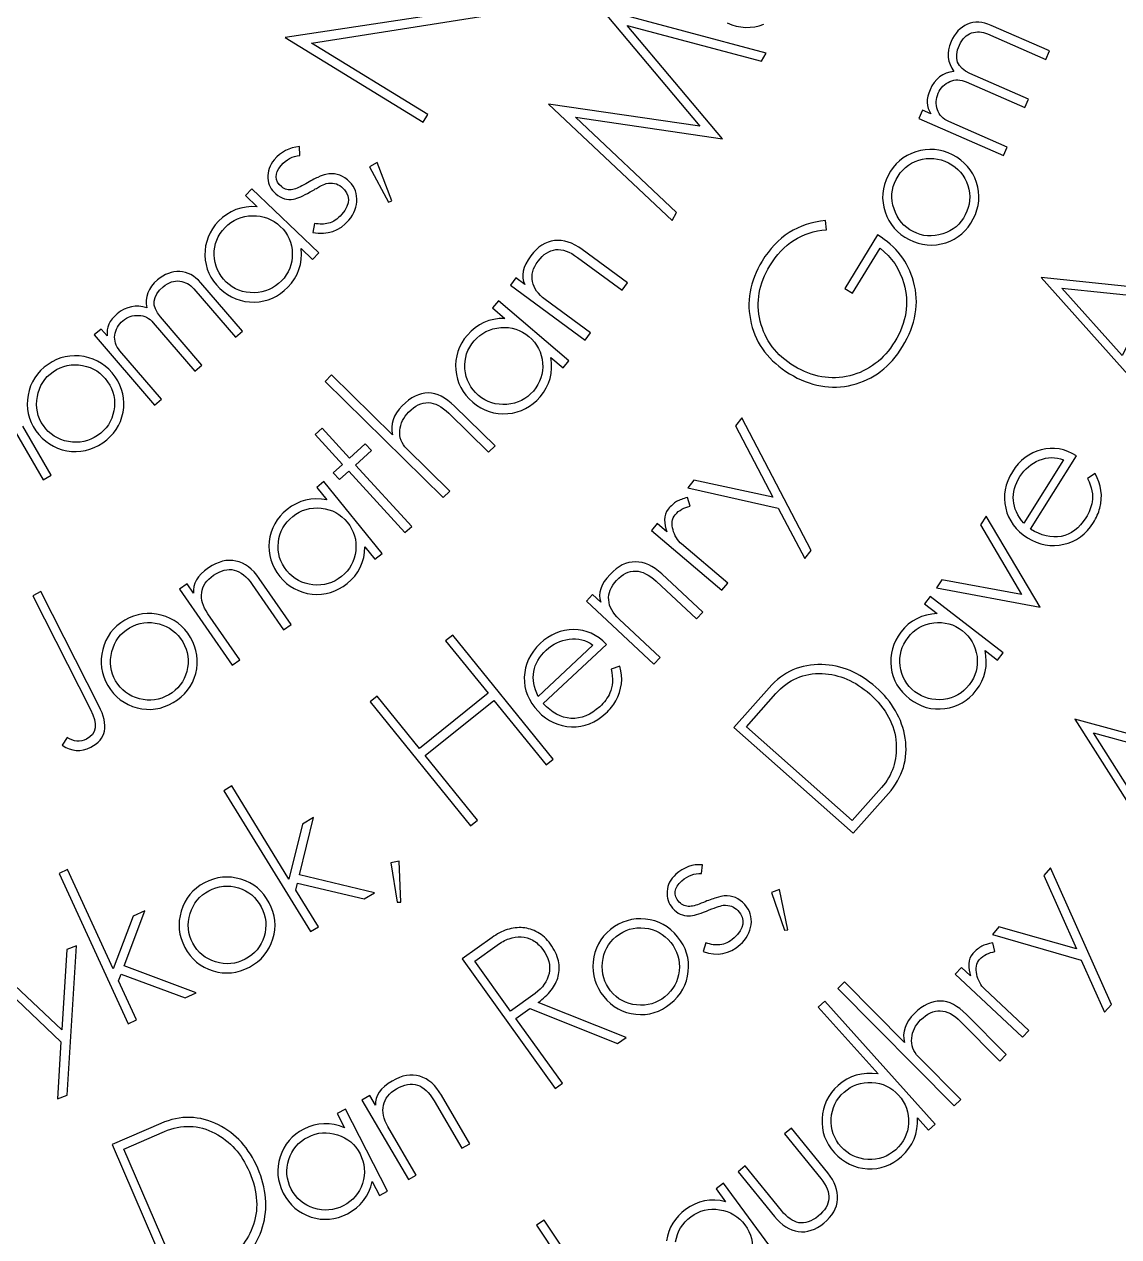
# Model space of a CAD drawing. Extents: x 17 to 567, y 64 to 412.
# Drawn here: x 226.5 to 293.6, y 129 to 203.3 of the extents above; entities that cross this region are included whole.
import ezdxf

# ---------------------------------------------------------------- set-up
doc = ezdxf.new("R2010")
doc.units = 0
doc.layers.add('Names', color=7, linetype='CONTINUOUS')

msp = doc.modelspace()

# ---------------------------------------------------------------- linework, layer by layer
at = {"layer": 'Names', "color": 7}
for points in [[(255.28062, 203.92191), (246.747177, 209.161408), (246.448143, 208.684139), (253.735772, 204.209554), (242.503774, 202.518058), (250.955082, 197.328999), (251.24675, 197.794555), (244.123749, 202.168038), (255.28062, 203.92191)], [(271.985494, 201.56242), (261.888283, 204.249243), (267.928781, 197.08642), (258.639606, 198.431396), (266.228717, 191.303106), (266.503698, 191.793156), (260.304068, 197.633071), (269.323476, 196.31242), (263.46967, 203.246282), (271.703554, 201.059937), (271.985494, 201.56242)], [(289.368456, 201.694466), (285.781073, 203.261225)], [(285.555154, 202.746359), (289.142565, 201.179608), (289.368456, 201.694466)], [(284.258371, 199.798917), (287.84581, 198.232161), (288.072181, 198.746536), (284.484741, 200.313293)], [(282.092829, 197.845234), (281.576963, 198.070487), (281.350802, 197.556493), (286.549282, 195.286125), (286.775426, 195.800136), (283.188043, 197.366887)], [(243.389689, 195.289557), (243.380686, 195.833052)], [(248.136907, 194.848096), (247.676834, 194.593995), (248.837501, 192.428836), (249.045863, 192.494603), (248.136907, 194.848096)], [(283.167272, 194.833601), (283.167328, 194.833672)], [(283.417574, 195.321549), (283.417857, 195.321349)], [(246.31464, 193.800792), (246.313635, 193.800236)], [(244.572838, 189.312234), (240.454042, 193.230655), (240.060982, 192.825683), (240.778902, 192.142674)], [(244.289425, 191.121919), (244.202035, 190.569723)], [(275.685529, 190.73044), (275.628272, 191.294278)], [(242.202025, 190.940645), (242.202025, 190.940645)], [(278.822923, 190.412878), (276.813041, 187.127196), (277.294394, 186.834915), (278.982286, 189.594261)], [(278.823014, 190.412878), (278.822923, 190.412878)], [(243.471533, 189.581048), (244.179756, 188.907282), (244.572838, 189.312234)], [(260.422418, 189.036864), (263.158721, 187.028164), (263.494102, 187.480013)], [(263.494102, 187.480013), (260.713516, 189.521228)], [(239.877865, 184.505405), (237.324688, 187.478822)], [(257.199426, 187.369241), (256.645681, 187.775757), (256.310539, 187.324235), (260.88559, 183.965695), (261.220723, 184.417225), (258.440123, 186.458442)], [(299.627008, 186.686523), (288.859553, 187.800113), (296.063811, 179.72718), (296.313465, 180.214818), (294.22313, 182.561543), (296.25132, 186.522916), (299.371258, 186.186984), (299.627008, 186.686523)], [(236.892806, 187.11534), (239.445983, 184.141926), (239.877865, 184.505405)], [(295.64536, 186.571738), (293.823192, 183.012842), (290.12721, 187.151129), (295.64536, 186.571738)], [(259.901876, 182.698754), (255.57425, 186.367248), (255.207917, 185.939842), (255.962263, 185.30036)], [(234.416078, 185.031044), (236.969255, 182.057669), (237.401506, 182.42142), (234.848318, 185.394798)], [(231.592185, 184.218224), (231.225031, 184.645831), (230.793129, 184.282351), (234.492896, 179.97363), (234.924817, 180.337141), (232.37164, 183.310507)], [(257.448411, 184.184448), (257.448411, 184.184448)], [(258.791402, 182.90214), (259.535541, 182.271345), (259.901876, 182.698754)], [(231.614218, 181.410808), (231.614218, 181.410808)], [(232.069821, 181.721757), (232.069821, 181.721757)], [(249.084392, 178.152504), (245.340719, 181.826453), (244.944327, 181.426985), (252.196592, 174.309809), (252.592956, 174.709257), (249.956503, 177.2966)], [(255.368919, 177.486431), (252.889207, 179.919974)], [(252.531993, 179.482239), (254.972253, 177.087445), (255.368919, 177.486431)], [(270.496634, 179.19203), (270.119867, 178.703153), (272.401417, 174.334114), (267.558723, 175.379761), (267.190657, 174.902151), (272.734667, 173.66457), (274.368082, 170.567898), (274.753016, 171.067369), (270.496634, 179.19203)], [(228.156287, 175.676834), (226.414259, 178.681721)], [(247.793112, 177.191261), (247.413518, 177.606545), (246.435318, 176.722272), (244.759017, 178.556274), (244.341441, 178.178799), (246.017723, 176.344797), (245.447179, 175.829028), (245.826748, 175.413743), (246.39732, 175.929513), (249.842618, 172.160094), (250.260214, 172.537569), (246.814904, 176.306988), (247.793112, 177.191261)], [(225.949976, 178.354299), (227.664275, 175.397267), (228.156287, 175.676834)], [(290.230701, 176.618846), (287.791991, 172.73329)], [(288.200761, 172.380007), (291.017791, 176.868331)], [(290.230701, 176.617797), (290.230701, 176.618846)], [(292.160904, 175.778849), (291.69456, 175.473606)], [(248.44493, 170.88345), (244.876297, 175.286326), (244.436609, 174.933875), (245.058661, 174.166372)], [(267.324363, 173.782522), (267.163358, 174.313322)], [(246.310983, 172.795771), (246.310983, 172.795771)], [(265.903484, 172.218133), (265.316355, 172.71389), (264.952181, 172.285731), (269.282424, 168.629649), (269.646583, 169.057808), (266.794632, 171.465745)], [(285.48299, 173.164161), (285.123297, 172.647252), (287.639986, 168.377102), (282.769225, 169.264155), (282.425055, 168.769544), (288.794303, 167.590191), (285.48299, 173.164161)], [(247.391614, 171.288083), (248.005242, 170.530991), (248.44493, 170.88345)], [(268.107332, 167.278741), (265.590124, 169.628899)], [(236.883837, 168.454903), (236.493499, 169.018687), (236.028704, 168.700442), (239.253418, 164.042508), (239.718201, 164.360784), (237.75832, 167.191724)], [(240.477317, 168.986945), (242.406003, 166.201082), (242.871179, 166.519575)], [(242.871179, 166.519575), (240.911278, 169.350518)], [(265.244761, 169.181724), (267.721898, 166.868991), (268.107332, 167.278741)], [(231.074798, 161.549602), (227.526954, 168.542152), (227.022762, 168.289151), (230.55812, 161.321228)], [(261.854301, 167.899673), (261.352998, 168.367702), (260.967835, 167.958186), (265.109593, 164.091366), (265.494725, 164.500885), (262.977517, 166.851034)], [(286.520721, 164.787837), (282.047013, 168.247131), (281.703453, 167.802834), (282.483306, 167.199821)], [(258.941226, 158.26679), (252.776211, 165.872964), (252.337996, 165.520376), (254.936969, 162.313851), (250.734807, 158.932863), (248.135854, 162.139404), (247.708059, 161.795214), (253.873071, 154.189009), (254.300838, 154.533211), (251.088708, 158.496234), (255.290851, 161.877256), (258.502997, 157.91419), (258.941226, 158.26679)], [(284.012753, 166.155593), (284.012753, 166.155593)], [(236.217878, 165.45777), (236.217878, 165.45777)], [(236.693433, 165.734323), (236.693433, 165.734323)], [(261.365249, 165.266788), (258.011255, 162.123896)], [(258.318598, 161.678885), (262.192883, 165.309228)], [(261.365249, 165.266788), (261.365249, 165.266788)], [(285.407918, 164.938371), (286.177172, 164.343543), (286.520721, 164.787837)], [(263.026587, 163.966189), (262.496224, 163.788869)], [(272.16976, 162.650478), (270.009222, 160.210534), (277.328737, 153.729168), (279.489292, 156.169129)], [(279.069123, 156.541168), (277.271759, 154.511386), (270.782246, 160.257784), (272.579609, 162.287565)], [(278.342945, 162.269037), (278.342945, 162.269037)], [(278.714973, 162.689207), (278.714973, 162.689207)], [(231.074798, 161.549712), (231.074798, 161.549602)], [(301.356099, 157.88546), (290.912014, 160.731485), (296.710862, 151.59653), (297.036349, 152.037189), (295.354502, 154.69204), (297.998586, 158.271786), (301.022653, 157.434051), (301.356099, 157.88546)], [(297.408572, 158.418256), (295.033079, 155.202204), (292.057554, 159.885355), (297.408572, 158.418256)], [(229.129841, 159.607589), (228.836011, 159.122694)], [(247.968953, 150.084889), (243.376656, 151.185141), (244.233929, 154.694122), (243.553956, 154.27929), (242.733359, 150.921102), (239.224157, 156.631392), (238.743397, 156.338132), (244.053987, 147.69662), (244.534746, 147.98988), (243.156932, 150.231879), (243.261459, 150.665078), (247.335788, 149.698673), (247.968953, 150.084889)], [(249.489265, 152.01718), (248.974729, 151.921281), (249.37573, 149.502901), (249.592993, 149.500926), (249.489265, 152.01718)], [(268.0254, 151.259887), (268.09457, 151.799067)], [(237.049318, 143.946053), (232.624139, 145.591251), (233.900813, 148.97126), (233.175491, 148.641373), (231.953542, 145.406601), (229.162726, 151.497569), (228.649922, 151.264332), (232.873333, 142.046692), (233.386136, 142.279932), (232.290417, 144.671401), (232.44698, 145.088875), (236.374189, 143.638899), (237.049318, 143.946053)], [(289.422445, 151.609656), (289.017682, 151.144819), (291.017396, 146.644013), (286.266015, 147.984885), (285.870594, 147.530772), (291.307576, 145.955283), (292.741124, 142.764236), (293.154664, 143.239149), (289.422445, 151.609656)], [(272.800544, 150.280587), (272.311165, 150.100292), (273.109831, 147.782887), (273.323899, 147.815721), (272.800544, 150.280587)], [(241.518559, 149.468499), (241.518578, 149.468408)], [(241.033122, 149.211476), (241.032913, 149.211507)], [(270.673082, 149.365524), (270.673062, 149.365614)], [(255.18259, 147.339485), (253.347717, 146.020979), (259.052853, 138.081535), (259.497737, 138.401219), (256.645184, 142.37094), (257.501367, 142.986201), (262.878336, 140.830481), (263.41127, 141.213769)], [(266.562126, 147.384211), (266.562126, 147.384211)], [(229.697331, 146.823258), (229.121391, 146.598228), (228.81301, 141.68278), (225.206337, 145.068126), (224.64369, 144.848351), (228.751686, 140.938041), (228.547208, 137.445744), (229.135615, 137.675679), (229.697331, 146.823258)], [(257.81817, 143.9058), (256.316886, 142.826988), (254.119544, 145.884869), (255.498321, 146.875652)], [(258.28982, 146.605125), (258.28982, 146.605075)], [(266.13647, 147.039358), (266.13647, 147.039358)], [(268.300169, 147.006423), (268.134262, 146.47269)], [(286.012326, 146.473672), (285.878214, 147.01172)], [(284.520386, 144.981679), (283.960796, 145.505912), (283.577115, 145.096354), (287.70422, 141.230138), (288.087901, 141.639716), (285.369734, 144.186044)], [(280.4675, 140.893216), (276.787153, 144.609927), (276.388376, 144.215045), (283.517961, 137.015003), (283.916741, 137.409888), (281.324888, 140.027361)], [(263.41127, 141.213769), (258.012537, 143.353877)], [(282.362374, 135.901357), (275.594609, 143.442518), (275.176931, 143.067693), (278.853305, 138.971172)], [(283.911238, 142.183231), (286.310239, 139.760548), (286.709302, 140.15578)], [(286.709302, 140.15578), (284.271494, 142.617644)], [(248.031006, 137.063805), (247.685515, 137.654696), (247.201032, 137.371418), (250.055434, 132.489513), (250.539908, 132.772774), (248.805076, 135.739875)], [(253.826264, 134.694267), (252.091424, 137.661365)], [(280.11142, 137.671274), (280.11142, 137.671274)], [(248.779973, 131.774215), (246.197645, 136.805351), (245.697993, 136.548899), (246.148126, 135.671904)], [(251.634236, 137.330637), (253.341418, 134.410806), (253.826264, 134.694267)], [(281.267857, 136.280694), (281.944679, 135.526503), (282.362374, 135.901357)], [(234.877968, 135.936846), (231.885724, 134.645406), (235.75989, 125.669082), (238.752115, 126.96052)], [(238.529805, 127.475646), (236.040557, 126.401299), (232.605721, 134.359754), (235.094961, 135.434101)], [(275.768333, 132.900022), (273.53886, 135.640411), (273.114214, 135.29494), (275.343691, 132.554551)], [(247.089885, 134.077287), (247.089704, 134.077196)], [(240.820075, 133.192263), (240.820075, 133.192232)], [(272.932409, 130.592748), (270.702933, 133.333137), (270.267608, 132.978965), (272.497084, 130.238587)], [(240.304882, 132.969627), (240.304811, 132.969725)], [(247.836337, 132.382836), (248.280383, 131.517731), (248.779973, 131.774215)], [(275.768424, 132.900022), (275.768333, 132.900022)], [(272.725718, 127.713068), (269.372543, 132.266837), (268.920293, 131.933826), (269.504798, 131.140039)], [(261.273146, 125.653354), (258.384757, 130.014108), (257.916869, 129.704211), (263.512252, 121.256527), (263.98014, 121.566421), (261.946023, 124.637478)], [(270.689129, 129.716304), (270.689129, 129.716304)]]:
    msp.add_lwpolyline(points, dxfattribs=at)
for points in [[(243.74221, 250.24564), (243.70367, 214.5503), (214.761284, 185.631686), (179.056933, 185.631686)], [(269.594341, 203.412979), (270.347931, 203.076387), (271.100889, 203.050191), (271.853228, 203.334501)], [(284.325258, 203.328995), (283.891821, 203.139571), (283.561028, 202.785678), (283.332908, 202.267241)], [(285.781073, 203.261225), (285.252499, 203.492038), (284.767218, 203.514635), (284.325258, 203.328995)], [(283.332908, 202.267241), (283.034966, 201.590049), (283.092511, 200.981826), (283.505684, 200.442528)], [(283.836759, 202.046284), (284.009733, 202.439205), (284.259556, 202.688918), (284.586482, 202.795409)], [(284.586482, 202.795409), (284.913465, 202.901756), (285.236327, 202.885599), (285.555154, 202.746359)], [(284.484741, 200.313293), (283.696015, 200.657765), (283.48003, 201.235426), (283.836759, 202.046284)], [(283.505684, 200.442528), (282.82042, 200.363147), (282.330708, 199.989014), (282.036472, 199.320271)], [(282.036472, 199.320271), (281.789971, 198.75995), (281.80871, 198.268277), (282.092829, 197.845234)], [(282.540117, 199.100268), (282.68707, 199.434518), (282.927411, 199.673464), (283.260772, 199.817149)], [(283.260772, 199.817149), (283.573474, 199.959553), (283.905988, 199.953849), (284.258371, 199.798917)], [(282.486749, 198.092006), (282.371518, 198.421252), (282.389241, 198.757348), (282.540117, 199.100268)], [(283.188043, 197.366887), (282.827194, 197.524587), (282.593457, 197.766186), (282.486749, 198.092006)], [(243.380686, 195.833052), (242.757198, 195.777595), (242.241564, 195.508031), (241.833767, 195.024547)], [(283.417857, 195.321349), (282.683825, 195.695621), (281.934499, 195.759798), (281.169928, 195.513966)], [(241.833767, 195.024547), (241.538153, 194.674058), (241.408574, 194.299575), (241.444949, 193.901128)], [(242.257433, 194.673418), (242.57055, 195.044636), (242.947977, 195.250026), (243.389689, 195.289557)], [(281.169928, 195.513966), (280.40538, 195.268034), (279.837329, 194.783371), (279.465738, 194.059991)], [(279.955179, 193.810365), (280.26001, 194.403802), (280.724723, 194.797615), (281.349292, 194.991753)], [(281.349292, 194.991753), (281.965914, 195.190076), (282.571924, 195.137363), (283.167272, 194.833601)], [(283.167328, 194.833672), (283.754548, 194.534276), (284.149659, 194.071333), (284.352718, 193.444873)], [(284.883013, 193.635969), (284.640076, 194.385404), (284.151606, 194.947278), (283.417574, 195.321549)], [(242.287563, 193.36361), (241.84174, 193.732156), (241.831628, 194.168734), (242.257433, 194.673418)], [(244.98764, 194.129285), (244.866008, 194.098951), (244.70292, 194.037289), (244.498551, 193.944423)], [(246.313635, 193.800236), (245.91726, 194.12789), (245.475277, 194.237565), (244.98764, 194.129285)], [(279.465738, 194.059991), (279.090097, 193.328623), (279.031948, 192.584045), (279.291161, 191.826219)], [(241.444949, 193.901128), (241.467979, 193.501292), (241.628208, 193.17852), (241.925478, 192.932829)], [(242.97121, 193.191076), (242.713727, 193.142224), (242.485855, 193.200079), (242.287563, 193.36361)], [(243.76303, 193.553484), (243.440492, 193.356303), (243.17656, 193.235442), (242.97121, 193.191076)], [(244.498551, 193.944423), (244.294293, 193.851728), (244.049034, 193.721457), (243.76303, 193.553484)], [(244.026224, 193.051611), (244.25652, 193.182384), (244.4528, 193.290738), (244.615225, 193.376415)], [(244.615225, 193.376415), (244.777723, 193.461998), (244.909628, 193.522473), (245.01114, 193.557618)], [(245.01114, 193.557618), (245.390137, 193.636601), (245.703525, 193.573648), (245.951279, 193.368888)], [(245.951279, 193.368888), (246.517648, 192.900718), (246.523056, 192.337343), (245.967309, 191.67871)], [(246.892603, 192.627275), (246.890627, 193.093588), (246.697012, 193.48476), (246.31464, 193.800792)], [(279.833993, 192.011379), (279.622888, 192.642033), (279.663062, 193.241696), (279.955179, 193.810365)], [(284.352718, 193.444873), (284.551995, 192.830636), (284.501308, 192.230875), (284.200741, 191.645616)], [(284.689719, 191.396422), (285.065498, 192.127999), (285.129958, 192.874522), (284.883013, 193.635969)], [(241.925478, 192.932829), (242.272394, 192.646069), (242.632433, 192.538787), (243.005683, 192.610991)], [(243.005683, 192.610991), (243.262997, 192.659643), (243.603153, 192.806582), (244.026224, 193.051611)], [(246.402431, 191.319819), (246.733421, 191.712221), (246.896797, 192.148045), (246.892603, 192.627275)], [(240.778902, 192.142674), (239.838563, 192.201535), (239.052131, 191.905213), (238.419575, 191.253607)], [(279.291161, 191.826219), (279.537993, 191.064783), (280.024439, 190.498956), (280.75051, 190.128768)], [(281.001145, 190.616394), (280.430145, 190.907532), (280.041096, 191.372527), (279.833993, 192.011379)], [(238.419575, 191.253607), (237.84459, 190.661219), (237.565243, 189.964932), (237.581519, 189.164733)], [(238.818612, 190.874007), (239.272338, 191.341426), (239.831626, 191.58169), (240.496485, 191.594796)], [(240.496485, 191.594796), (241.161353, 191.608484), (241.729867, 191.389855), (242.202025, 190.940645)], [(244.202035, 190.569723), (245.101573, 190.396958), (245.835012, 190.647103), (246.402431, 191.319819)], [(245.162677, 191.130922), (244.900439, 191.06195), (244.609372, 191.058848), (244.289425, 191.121919)], [(245.967309, 191.67871), (245.713188, 191.377392), (245.444984, 191.194794), (245.162677, 191.130922)], [(275.628272, 191.294278), (273.953704, 191.135206), (272.65862, 190.30742), (271.743035, 188.810652)], [(284.200741, 191.645616), (283.904464, 191.068779), (283.441846, 190.679231), (282.81297, 190.476965)], [(282.998305, 189.936151), (283.750286, 190.178317), (284.314082, 190.665075), (284.689719, 191.396422)], [(238.148089, 189.195405), (238.134401, 189.840624), (238.358505, 190.400144), (238.818612, 190.874007)], [(242.202025, 190.940645), (242.680665, 190.485293), (242.926585, 189.928514), (242.93981, 189.270313)], [(272.212486, 188.525542), (273.037396, 189.874127), (274.195088, 190.609079), (275.685529, 190.73044)], [(281.030508, 187.549005), (280.701081, 188.764644), (279.965221, 189.71926), (278.823014, 190.412878)], [(282.81297, 190.476965), (282.184032, 190.274758), (281.580107, 190.321085), (281.001145, 190.616394)], [(242.668044, 187.21184), (243.306987, 187.870061), (243.574818, 188.659807), (243.471533, 189.581048)], [(259.015851, 190.069687), (258.467352, 190.007124), (257.983236, 189.693124), (257.563479, 189.127644)], [(258.006672, 188.802284), (258.649857, 189.668779), (259.455099, 189.746989), (260.422418, 189.036864)], [(260.713516, 189.521228), (260.130228, 189.949413), (259.564372, 190.132242), (259.015851, 190.069687)], [(278.982286, 189.594261), (279.685603, 189.060506), (280.167766, 188.340182), (280.4287, 187.433345)], [(280.75051, 190.128768), (281.48455, 189.754496), (282.233822, 189.690251), (282.998305, 189.936151)], [(237.581519, 189.164733), (237.597549, 188.377339), (237.904421, 187.699007), (238.502791, 187.129764)], [(238.88621, 187.524788), (238.407372, 187.980314), (238.16133, 188.537204), (238.148089, 189.195405)], [(242.93981, 189.270313), (242.953498, 188.624885), (242.729616, 188.065159), (242.269326, 187.591136)], [(257.563479, 189.127644), (257.06738, 188.459274), (256.946011, 187.873135), (257.199426, 187.369241)], [(236.037402, 188.174684), (235.561437, 188.192915), (235.105612, 188.019495), (234.669948, 187.652931)], [(237.324688, 187.478822), (236.948514, 187.916891), (236.519415, 188.148846), (236.037402, 188.174684)], [(257.663592, 187.556213), (257.576201, 187.960847), (257.690516, 188.376199), (258.006672, 188.802284)], [(271.743035, 188.810652), (270.980106, 187.563399), (270.757619, 186.287506), (271.075525, 184.982956)], [(271.630298, 185.126822), (271.34614, 186.293602), (271.540407, 187.426521), (272.212486, 188.525542)], [(234.669948, 187.652931), (234.100915, 187.174093), (233.884016, 186.602127), (234.019214, 185.93713)], [(235.028382, 187.235575), (235.35857, 187.513428), (235.695103, 187.628925), (236.038043, 187.582048)], [(236.038043, 187.582048), (236.380963, 187.535002), (236.665886, 187.379621), (236.892806, 187.11534)], [(240.591591, 186.870811), (239.926633, 186.857124), (239.358164, 187.075753), (238.88621, 187.524788)], [(242.269326, 187.591136), (241.815792, 187.123928), (241.256572, 186.883796), (240.591591, 186.870811)], [(258.440123, 186.458442), (258.004479, 186.778265), (257.745614, 187.144172), (257.663592, 187.556213)], [(280.4287, 187.433345), (280.780022, 186.236364), (280.595764, 185.049343), (279.875686, 183.872293)], [(280.357109, 183.580013), (281.167786, 184.905266), (281.392255, 186.228268), (281.030508, 187.549005)], [(234.848318, 185.394798), (234.286975, 186.048543), (234.346976, 186.662131), (235.028382, 187.235575)], [(238.502791, 187.129764), (239.101122, 186.560525), (239.804468, 186.283772), (240.612795, 186.299489)], [(240.612795, 186.299489), (241.407944, 186.315519), (242.093025, 186.619475), (242.668044, 187.21184)], [(234.019214, 185.93713), (233.364095, 186.16466), (232.755522, 186.041885), (232.193569, 185.568943)], [(232.193569, 185.568943), (231.722749, 185.172717), (231.522315, 184.722471), (231.592185, 184.218224)], [(232.057781, 184.268336), (232.099124, 184.614639), (232.263851, 184.909028), (232.551978, 185.151536)], [(232.551978, 185.151536), (232.83287, 185.387897), (233.155891, 185.49797), (233.521106, 185.481725)], [(233.521106, 185.481725), (233.866969, 185.472722), (234.165292, 185.323113), (234.416078, 185.031044)], [(255.962263, 185.30036), (255.024286, 185.302336), (254.260556, 184.961454), (253.671025, 184.273701)], [(273.711204, 182.371898), (272.608096, 183.041711), (271.914501, 183.960019), (271.630298, 185.126822)], [(254.090283, 183.918318), (254.513148, 184.41166), (255.054549, 184.684489), (255.714444, 184.736805)], [(255.714444, 184.736805), (256.374305, 184.789058), (256.952315, 184.604889), (257.448411, 184.184448)], [(271.075525, 184.982956), (271.390073, 183.690517), (272.173294, 182.664247), (273.425133, 181.904101)], [(232.37164, 183.310507), (232.114849, 183.609592), (232.010212, 183.928868), (232.057781, 184.268336)], [(253.671025, 184.273701), (253.13515, 183.648454), (252.899266, 182.936947), (252.963423, 182.139122)], [(253.524585, 182.203155), (253.473035, 182.846455), (253.661517, 183.418155), (254.090283, 183.918318)], [(257.448411, 184.184448), (257.951337, 183.758115), (258.229069, 183.216832), (258.281672, 182.560592)], [(279.875686, 183.872293), (279.20341, 182.773266), (278.283351, 182.075876), (277.115518, 181.780177)], [(230.170442, 182.953533), (229.375222, 183.09822), (228.6397, 182.939845), (227.963902, 182.478889)], [(232.069821, 181.721757), (231.598761, 182.398145), (230.965666, 182.808725), (230.170442, 182.953533)], [(258.134931, 180.489727), (258.73042, 181.184485), (258.949252, 181.988629), (258.791402, 182.90214)], [(277.271779, 181.220451), (278.556271, 181.530783), (279.584709, 182.317314), (280.357109, 183.580013)], [(227.963902, 182.478889), (227.280665, 182.012573), (226.872439, 181.384541), (226.739131, 180.594844)], [(228.278001, 182.027858), (228.83241, 182.406245), (229.432801, 182.533344), (230.0792, 182.409098)], [(230.0792, 182.409098), (230.720465, 182.29225), (231.232129, 181.959417), (231.614218, 181.410808)], [(254.358148, 180.579031), (253.855045, 181.005514), (253.577189, 181.546895), (253.524585, 182.203155)], [(258.281672, 182.560592), (258.333226, 181.917106), (258.144972, 181.345168), (257.716014, 180.844831)], [(277.115518, 181.780177), (275.956926, 181.500069), (274.822138, 181.697291), (273.711204, 182.371898)], [(227.308692, 180.501392), (227.423712, 181.156438), (227.746777, 181.665268), (228.278001, 182.027858)], [(231.614218, 181.410808), (231.991002, 180.869757), (232.119303, 180.275478), (231.999082, 179.627979)], [(232.560633, 179.545313), (232.704411, 180.319903), (232.540116, 181.045383), (232.069821, 181.721757)], [(252.963423, 182.139122), (253.026387, 181.35403), (253.372109, 180.695027), (254.000802, 180.162093)], [(273.425133, 181.904101), (274.692466, 181.134526), (275.974706, 180.906654), (277.271779, 181.220451)], [(252.889207, 179.919974), (251.798125, 180.990728), (250.727142, 180.996573), (249.676229, 179.938206)], [(257.716014, 180.844831), (257.293333, 180.351676), (256.75198, 180.078998), (256.091978, 180.026804)], [(226.739131, 180.594844), (226.593073, 179.80783), (226.752819, 179.079819), (227.218821, 178.410805)], [(227.674435, 178.721755), (227.308012, 179.247902), (227.186117, 179.841104), (227.308692, 180.501392)], [(249.676229, 179.938206), (249.121752, 179.379414), (248.924459, 178.784188), (249.084392, 178.152504)], [(250.068328, 179.553413), (250.85478, 180.345992), (251.676019, 180.322228), (252.531993, 179.482239)], [(254.000802, 180.162093), (254.629516, 179.629158), (255.345003, 179.394369), (256.147254, 179.457773)], [(256.091978, 180.026804), (255.431996, 179.97455), (254.854033, 180.15872), (254.358148, 180.579031)], [(256.147254, 179.457773), (256.936469, 179.520537), (257.599033, 179.864478), (258.134931, 180.489727)], [(231.999082, 179.627979), (231.881319, 178.993052), (231.549152, 178.488995), (231.002383, 178.115835)], [(231.316253, 177.665154), (231.999691, 178.131628), (232.414476, 178.758331), (232.560633, 179.545313)], [(249.530619, 178.426703), (249.566656, 178.852827), (249.745827, 179.228411), (250.068328, 179.553413)], [(229.212885, 177.742833), (228.558779, 177.861965), (228.045947, 178.18829), (227.674435, 178.721755)], [(249.956503, 177.2966), (249.629919, 177.617126), (249.487944, 177.993822), (249.530619, 178.426703)], [(227.218821, 178.410805), (227.689881, 177.734434), (228.32294, 177.323804), (229.118039, 177.178908)], [(231.002383, 178.115835), (230.463494, 177.74802), (229.867003, 177.623682), (229.212885, 177.742833)], [(229.118039, 177.178908), (229.90028, 177.036733), (230.633036, 177.199425), (231.316253, 177.665154)], [(288.857126, 177.2382), (288.12521, 177.050838), (287.535959, 176.601588), (287.089455, 175.890191)], [(291.017791, 176.868331), (290.314154, 177.30993), (289.593951, 177.433238), (288.857126, 177.2382)], [(287.553456, 175.598963), (287.849536, 176.070647), (288.24301, 176.40567), (288.733936, 176.604081)], [(288.733936, 176.604081), (289.242444, 176.813125), (289.741328, 176.818149), (290.230701, 176.617797)], [(287.089455, 175.890191), (286.638238, 175.171219), (286.500401, 174.427868), (286.676028, 173.660147)], [(287.791991, 172.73329), (287.011844, 173.654122), (286.932398, 174.609325), (287.553456, 175.598963)], [(291.69456, 175.473606), (291.954768, 174.943866), (292.050131, 174.469081), (291.980705, 174.049253)], [(292.446992, 173.659413), (292.638903, 174.411821), (292.543766, 175.118296), (292.160904, 175.778849)], [(245.058661, 174.166372), (244.137584, 174.34256), (243.323279, 174.14814), (242.615779, 173.579993)], [(266.501304, 174.064659), (266.333791, 173.966759), (266.158385, 173.80981), (265.974917, 173.594099)], [(267.163358, 174.313322), (266.88945, 174.245552), (266.668747, 174.162697), (266.501304, 174.064659)], [(291.980705, 174.049253), (291.923865, 173.718545), (291.793337, 173.39076), (291.58946, 173.065849)], [(242.615779, 173.579993), (241.9726, 173.064407), (241.608161, 172.40872), (241.522414, 171.612924)], [(242.961462, 173.153479), (243.468991, 173.560305), (244.051867, 173.728563), (244.710057, 173.658273)], [(244.710057, 173.658273), (245.368259, 173.588003), (245.901885, 173.300477), (246.310983, 172.795771)], [(265.974917, 173.594099), (265.826804, 173.419739), (265.756743, 173.203509), (265.765181, 172.945165)], [(266.237734, 172.833431), (266.253651, 172.999801), (266.311208, 173.142258), (266.412094, 173.260628)], [(266.412094, 173.260628), (266.530765, 173.400071), (266.667674, 173.511783), (266.82308, 173.595829)], [(266.82308, 173.595829), (266.978268, 173.679815), (267.145601, 173.742119), (267.324363, 173.782522)], [(286.676028, 173.660147), (286.848776, 172.905095), (287.294772, 172.30184), (288.013958, 171.850448)], [(292.05349, 172.774621), (292.242663, 173.076159), (292.373897, 173.371089), (292.446992, 173.659413)], [(242.085817, 171.572372), (242.155187, 172.213998), (242.446996, 172.741048), (242.961462, 173.153479)], [(246.310983, 172.795771), (246.725697, 172.284111), (246.8977, 171.700994), (246.827048, 171.046417)], [(265.765181, 172.945165), (265.774184, 172.686822), (265.819738, 172.444472), (265.903484, 172.218133)], [(266.279478, 172.331651), (266.236131, 172.499838), (266.222418, 172.667013), (266.237734, 172.833431)], [(291.58946, 173.065849), (291.191498, 172.431812), (290.685248, 172.054407), (290.070709, 171.933613)], [(290.232338, 171.444364), (290.995185, 171.612106), (291.602188, 172.055646), (292.05349, 172.774621)], [(266.485556, 171.843401), (266.39106, 172.00087), (266.322381, 172.163517), (266.279478, 172.331651)], [(266.794632, 171.465745), (266.682801, 171.560041), (266.579872, 171.68598), (266.485556, 171.843401)], [(288.013958, 171.850448), (288.72513, 171.404082), (289.464609, 171.268726), (290.232338, 171.444364)], [(290.070709, 171.933613), (289.473442, 171.823609), (288.850155, 171.972453), (288.200761, 172.380007)], [(241.522414, 171.612924), (241.438026, 170.829845), (241.654779, 170.118509), (242.173227, 169.478887)], [(242.602137, 169.822698), (242.18723, 170.33457), (242.015137, 170.917797), (242.085817, 171.572372)], [(246.827048, 171.046417), (246.757876, 170.404561), (246.46603, 169.877334), (245.951285, 169.464742)], [(246.296767, 169.038518), (247.011447, 169.611444), (247.376388, 170.361288), (247.391614, 171.288083)], [(239.486014, 170.419237), (238.946944, 170.537909), (238.386372, 170.398719), (237.804215, 169.999319)], [(240.911278, 169.350518), (240.500168, 169.944361), (240.025064, 170.300585), (239.486014, 170.419237)], [(263.971422, 170.370737), (263.420369, 170.372713), (262.90364, 170.116635), (262.42126, 169.603773)], [(265.590124, 169.628899), (265.062075, 170.121862), (264.522523, 170.369168), (263.971422, 170.370737)], [(237.804215, 169.999319), (237.116185, 169.528208), (236.809393, 169.013392), (236.883837, 168.454903)], [(237.383907, 168.48124), (237.433657, 168.892147), (237.677988, 169.247749), (238.116595, 169.548088)], [(238.116595, 169.548088), (239.008626, 170.158822), (239.795521, 169.971771), (240.477317, 168.986945)], [(244.202918, 168.960337), (243.544626, 169.030608), (243.011034, 169.318203), (242.602137, 169.822698)], [(262.42126, 169.603773), (261.851126, 168.997576), (261.662164, 168.429545), (261.854301, 167.899673)], [(262.822509, 169.229174), (263.561613, 170.015064), (264.369048, 169.999228), (265.244761, 169.181724)], [(242.173227, 169.478887), (242.691666, 168.839264), (243.35096, 168.476625), (244.151158, 168.390976)], [(244.151158, 168.390976), (244.938389, 168.30719), (245.65356, 168.522893), (246.296767, 169.038518)], [(245.951285, 169.464742), (245.444007, 169.058076), (244.86121, 168.889954), (244.202918, 168.960337)], [(262.336342, 168.03147), (262.296902, 168.443489), (262.459117, 168.842738), (262.822509, 169.229174)], [(237.75832, 167.191724), (237.451276, 167.635264), (237.326461, 168.065103), (237.383907, 168.48124)], [(262.977517, 166.851034), (262.583112, 167.219241), (262.369385, 167.612732), (262.336342, 168.03147)], [(234.900033, 167.102601), (234.121449, 167.305488), (233.37945, 167.201901), (232.67405, 166.791792)], [(232.67405, 166.791792), (231.960942, 166.377101), (231.508692, 165.780881), (231.317252, 165.003189)], [(232.952132, 166.318881), (233.530803, 166.655386), (234.136334, 166.737891), (234.768748, 166.566384)], [(234.768748, 166.566384), (235.396588, 166.402526), (235.879632, 166.033018), (236.217878, 165.45777)], [(236.693433, 165.734323), (236.276416, 166.443508), (235.678647, 166.899604), (234.900033, 167.102601)], [(282.483306, 167.199821), (281.5514, 167.15878), (280.809031, 166.780681), (280.256217, 166.065762)], [(280.689598, 165.730651), (281.086154, 166.243474), (281.610937, 166.541648), (282.263963, 166.625154)], [(282.263963, 166.625154), (282.916969, 166.708638), (283.499899, 166.552078), (284.012753, 166.155593)], [(231.875683, 164.868058), (232.038861, 165.512818), (232.397639, 165.996434), (232.952132, 166.318881)], [(260.188518, 166.213262), (259.430243, 166.218258), (258.744062, 165.931305), (258.129975, 165.355846)], [(262.192883, 165.309228), (261.621651, 165.914366), (260.953532, 166.215706), (260.188518, 166.213262)], [(280.256217, 166.065762), (279.753661, 165.415849), (279.553269, 164.693953), (279.654962, 163.900081)], [(284.012753, 166.155593), (284.532634, 165.753565), (284.83433, 165.226063), (284.91784, 164.573046)], [(236.217878, 165.45777), (236.551439, 164.890473), (236.634325, 164.288388), (236.466541, 163.651545)], [(237.017822, 163.527763), (237.218649, 164.289599), (237.110518, 165.025121), (236.693433, 165.734323)], [(258.129975, 165.355846), (257.509363, 164.774285), (257.186946, 164.089935), (257.162729, 163.302761)], [(258.506699, 164.956781), (258.913839, 165.338311), (259.380953, 165.562988), (259.908023, 165.63086)], [(259.908023, 165.63086), (260.454851, 165.704534), (260.940606, 165.58321), (261.365249, 165.266788)], [(280.209388, 163.990635), (280.127402, 164.630738), (280.287668, 165.21075), (280.689598, 165.730651)], [(231.317252, 165.003189), (231.113226, 164.229147), (231.217755, 163.491384), (231.630056, 162.789867)], [(232.105589, 163.0664), (231.781217, 163.618093), (231.704588, 164.218626), (231.875683, 164.868058)], [(258.011255, 162.123896), (257.487321, 163.21201), (257.652461, 164.156303), (258.506699, 164.956781)], [(284.91784, 164.573046), (285.000023, 163.932735), (284.839749, 163.352542), (284.437667, 162.832432)], [(284.870737, 162.49757), (285.42917, 163.219785), (285.60824, 164.033375), (285.407918, 164.938371)], [(236.466541, 163.651545), (236.302225, 163.027061), (235.934659, 162.548872), (235.363978, 162.217004)], [(262.496224, 163.788869), (262.614447, 163.210567), (262.58662, 162.727081), (262.41274, 162.338436)], [(262.766641, 161.843291), (263.143977, 162.522747), (263.230634, 163.230377), (263.026587, 163.966189)], [(275.401199, 164.069022), (274.118428, 164.107563), (273.041299, 163.634711), (272.16976, 162.650478)], [(272.579609, 162.287565), (273.348275, 163.15563), (274.296694, 163.565688), (275.424903, 163.517792)], [(278.714973, 162.689207), (277.710296, 163.578814), (276.605698, 164.038763), (275.401199, 164.069022)], [(279.654962, 163.900081), (279.754965, 163.118865), (280.129767, 162.476987), (280.77968, 161.974448)], [(281.114791, 162.407837), (280.594692, 162.809998), (280.292892, 163.337587), (280.209388, 163.990635)], [(233.559604, 161.976867), (232.91916, 162.143928), (232.434494, 162.507038), (232.105589, 163.0664)], [(235.641828, 161.744448), (236.355199, 162.159284), (236.813863, 162.75372), (237.017822, 163.527763)], [(257.162729, 163.302761), (257.138994, 162.528563), (257.418942, 161.83218), (258.002837, 161.213639)], [(275.424903, 163.517792), (276.474865, 163.478052), (277.447547, 163.061884), (278.342945, 162.269037)], [(284.437667, 162.832432), (284.041314, 162.319837), (283.51655, 162.021805), (282.863403, 161.938389)], [(231.630056, 162.789867), (232.047048, 162.080685), (232.644769, 161.624549), (233.423243, 161.421482)], [(235.363978, 162.217004), (234.801489, 161.88992), (234.200048, 161.809856), (233.559604, 161.976867)], [(262.41274, 162.338436), (262.273525, 162.032877), (262.063775, 161.748696), (261.783297, 161.485888)], [(278.342945, 162.269037), (279.3476, 161.3794), (279.88742, 160.370949), (279.962418, 159.243697)], [(280.515503, 159.558821), (280.326756, 160.749996), (279.726523, 161.79347), (278.714973, 162.689207)], [(282.863403, 161.938389), (282.210281, 161.854902), (281.627413, 162.011464), (281.114791, 162.407837)], [(282.945417, 161.372621), (283.726438, 161.472623), (284.368184, 161.847657), (284.870737, 162.49757)], [(230.591594, 159.006754), (231.533977, 159.479629), (231.695021, 160.327272), (231.074798, 161.549712)], [(233.423243, 161.421482), (234.189166, 161.222018), (234.928701, 161.329788), (235.641828, 161.744448)], [(260.021189, 160.774321), (259.413307, 160.818867), (258.845778, 161.120413), (258.318598, 161.678885)], [(261.783297, 161.485888), (261.236008, 160.973033), (260.648648, 160.735851), (260.021189, 160.774321)], [(262.160021, 161.08669), (262.420329, 161.330609), (262.622524, 161.582806), (262.766641, 161.843291)], [(280.77968, 161.974448), (281.429595, 161.471892), (282.151511, 161.271286), (282.945417, 161.372621)], [(230.55812, 161.321228), (231.017197, 160.416387), (230.93949, 159.809815), (230.325013, 159.50147)], [(258.002837, 161.213639), (258.580207, 160.602024), (259.263944, 160.28414), (260.054034, 160.259996)], [(260.054034, 160.259996), (260.837412, 160.229663), (261.539409, 160.505146), (262.160021, 161.08669)], [(228.836011, 159.122694), (229.391678, 158.736871), (229.976866, 158.698192), (230.591594, 159.006754)], [(230.325013, 159.50147), (229.923351, 159.299955), (229.524975, 159.33532), (229.129841, 159.607589)], [(279.962418, 159.243697), (280.032689, 158.193898), (279.734885, 157.293056), (279.069123, 156.541168)], [(279.489292, 156.169129), (280.366899, 157.160231), (280.708978, 158.290133), (280.515503, 159.558821)], [(268.09457, 151.799067), (267.475829, 151.833803), (266.931603, 151.641375), (266.461903, 151.221708)], [(239.786391, 150.908726), (239.018256, 151.143338), (238.273996, 151.070076), (237.553582, 150.689186)], [(266.461903, 151.221708), (266.121436, 150.917467), (265.940069, 150.565606), (265.917818, 150.16616)], [(266.826856, 150.813203), (267.187485, 151.135438), (267.587002, 151.284333), (268.0254, 151.259887)], [(237.553582, 150.689186), (236.825299, 150.303952), (236.349673, 149.726721), (236.126742, 148.957476)], [(236.678278, 148.799454), (236.867471, 149.437028), (237.245336, 149.905576), (237.811654, 150.20511)], [(237.811654, 150.20511), (238.402619, 150.517699), (239.009928, 150.575399), (239.633554, 150.378329)], [(239.633554, 150.378329), (240.252956, 150.188913), (240.719483, 149.800048), (241.033122, 149.211476)], [(241.518578, 149.468408), (241.131914, 150.194018), (240.554524, 150.674121), (239.786391, 150.908726)], [(266.666193, 149.512934), (266.283059, 149.941701), (266.336616, 150.375112), (266.826856, 150.813203)], [(241.751135, 147.250545), (241.982712, 148.003522), (241.905415, 148.742857), (241.518559, 149.468499)], [(265.917818, 150.16616), (265.882481, 149.767234), (265.992393, 149.424833), (266.247773, 149.138993)], [(267.310718, 149.24379), (267.051446, 149.232389), (266.836576, 149.322268), (266.666193, 149.512934)], [(268.138947, 149.488438), (267.794384, 149.339647), (267.518301, 149.258172), (267.310718, 149.24379)], [(268.916201, 149.769426), (268.70259, 149.707163), (268.443498, 149.613326), (268.138947, 149.488438)], [(269.422095, 149.881929), (269.2984, 149.868241), (269.129837, 149.831978), (268.916201, 149.769426)], [(270.673062, 149.365614), (270.332454, 149.746801), (269.915451, 149.918928), (269.422095, 149.881929)], [(236.126742, 148.957476), (235.891434, 148.192417), (235.964939, 147.451008), (236.34744, 146.733266)], [(236.833243, 146.989947), (236.532468, 147.554394), (236.480804, 148.157571), (236.678278, 148.799454)], [(241.032913, 149.211507), (241.342201, 148.631052), (241.400051, 148.026097), (241.20659, 147.396652)], [(266.247773, 149.138993), (266.54587, 148.805361), (266.882973, 148.647441), (267.259029, 148.66517)], [(267.259029, 148.66517), (267.51812, 148.676572), (267.872656, 148.772657), (268.322654, 148.954304)], [(268.322654, 148.954304), (268.567191, 149.050601), (268.775256, 149.129572), (268.946802, 149.190896)], [(268.946802, 149.190896), (269.118427, 149.252257), (269.256375, 149.29314), (269.360901, 149.31322)], [(269.360901, 149.31322), (269.743606, 149.336955), (270.041426, 149.229437), (270.254324, 148.99132)], [(270.254324, 148.99132), (270.741021, 148.446637), (270.664483, 147.888435), (270.024651, 147.316701)], [(271.068676, 148.121314), (271.133545, 148.583105), (271.001609, 148.997848), (270.673082, 149.365524)], [(257.080577, 147.936334), (256.767937, 147.964663), (256.447589, 147.924932), (256.119537, 147.819034)], [(264.592243, 148.467075), (263.796134, 148.550559), (263.082385, 148.336542), (262.450969, 147.825102)], [(262.795851, 147.399434), (263.313839, 147.819104), (263.896636, 147.9917), (264.544246, 147.917253)], [(266.562126, 147.384211), (266.044957, 148.02253), (265.388327, 148.383512), (264.592243, 148.467075)], [(270.398542, 146.898225), (270.779731, 147.238861), (271.00311, 147.646548), (271.068676, 148.121314)], [(241.20659, 147.396652), (241.016937, 146.779392), (240.630704, 146.31661), (240.047856, 146.008316)], [(240.305381, 145.524903), (241.033912, 145.910275), (241.515824, 146.485472), (241.751135, 147.250545)], [(256.119537, 147.819034), (255.79149, 147.712455), (255.479183, 147.552593), (255.18259, 147.339485)], [(255.498321, 146.875652), (255.735641, 147.046137), (255.980723, 147.174506), (256.23356, 147.260654)], [(256.23356, 147.260654), (256.486409, 147.346642), (256.734632, 147.384581), (256.978232, 147.374079)], [(256.978232, 147.374079), (257.221829, 147.362678), (257.456051, 147.295799), (257.680889, 147.170744)], [(257.985661, 147.650683), (257.694915, 147.812718), (257.393237, 147.907976), (257.080577, 147.936334)], [(258.765367, 146.929427), (258.536305, 147.248172), (258.276409, 147.4886), (257.985661, 147.650683)], [(262.450969, 147.825102), (261.812648, 147.307921), (261.458205, 146.650543), (261.387641, 145.852989)], [(261.957044, 145.803397), (262.01981, 146.465273), (262.299504, 146.997296), (262.795851, 147.399434)], [(264.544246, 147.917253), (265.186222, 147.849686), (265.716964, 147.557106), (266.13647, 147.039358)], [(267.214711, 145.251822), (267.296894, 146.035082), (267.079374, 146.745867), (266.562126, 147.384211)], [(270.024651, 147.316701), (269.731942, 147.055165), (269.442717, 146.9131), (269.156925, 146.890486)], [(236.34744, 146.733266), (236.734104, 146.007624), (237.311424, 145.527485), (238.079438, 145.292806)], [(238.238439, 145.841946), (237.606626, 146.035011), (237.138207, 146.417606), (236.833243, 146.989947)], [(257.680889, 147.170744), (257.905687, 147.045677), (258.108707, 146.857141), (258.28982, 146.605125)], [(258.28982, 146.605075), (258.65203, 146.10102), (258.782563, 145.610349), (258.68144, 145.13308)], [(259.251354, 145.912939), (259.17768, 146.242193), (259.015721, 146.581001), (258.765367, 146.929427)], [(266.13647, 147.039358), (266.550165, 146.528717), (266.722699, 145.946032), (266.654049, 145.291285)], [(268.134262, 146.47269), (268.990253, 146.172403), (269.745014, 146.314307), (270.398542, 146.898225)], [(269.156925, 146.890486), (268.890042, 146.860153), (268.604461, 146.899489), (268.300169, 147.006423)], [(285.207061, 146.79628), (285.035442, 146.706788), (284.853126, 146.558748), (284.659832, 146.352398)], [(285.878214, 147.01172), (285.602285, 146.957666), (285.378567, 146.885742), (285.207061, 146.79628)], [(285.504241, 146.312094), (285.663104, 146.388274), (285.832437, 146.442179), (286.012326, 146.473672)], [(240.047856, 146.008316), (239.47341, 145.704467), (238.870287, 145.649058), (238.238439, 145.841946)], [(259.242351, 144.962629), (259.321534, 145.266929), (259.324537, 145.583693), (259.251354, 145.912939)], [(261.387641, 145.852989), (261.304157, 145.057196), (261.518177, 144.343586), (262.029818, 143.712181)], [(262.455493, 144.057034), (262.053194, 144.55359), (261.887025, 145.135704), (261.957044, 145.803397)], [(284.418871, 145.714666), (284.413791, 145.456233), (284.448306, 145.211902), (284.520386, 144.981679)], [(284.659832, 146.352398), (284.503735, 146.185568), (284.423358, 145.9731), (284.418871, 145.714666)], [(284.883888, 145.57966), (284.907595, 145.745107), (284.972506, 145.88444), (285.078593, 145.997676)], [(285.078593, 145.997676), (285.203646, 146.130961), (285.345406, 146.235849), (285.504241, 146.312094)], [(238.079438, 145.292806), (238.835071, 145.06231), (239.577078, 145.139678), (240.305381, 145.524903)], [(258.68144, 145.13308), (258.580348, 144.655786), (258.292583, 144.246687), (257.81817, 143.9058)], [(266.654049, 145.291285), (266.586981, 144.649238), (266.297938, 144.121279), (265.787096, 143.707406)], [(266.131706, 143.282083), (266.770256, 143.799422), (267.131247, 144.456), (267.214711, 145.251822)], [(284.899975, 145.076415), (284.865346, 145.246437), (284.859843, 145.414198), (284.883888, 145.57966)], [(285.080964, 144.578555), (284.994971, 144.740362), (284.93466, 144.906373), (284.899975, 145.076415)], [(258.80706, 144.101809), (259.017922, 144.371385), (259.163072, 144.658317), (259.242351, 144.962629)], [(285.369734, 144.186044), (285.263167, 144.285747), (285.166872, 144.416681), (285.080964, 144.578555)], [(258.012537, 143.353877), (258.331293, 143.582918), (258.596133, 143.832244), (258.80706, 144.101809)], [(262.029818, 143.712181), (262.547007, 143.073828), (263.203588, 142.712841), (263.999559, 142.629176)], [(264.049609, 143.198689), (263.394794, 143.267357), (262.863412, 143.553569), (262.455493, 144.057034)], [(265.787096, 143.707406), (265.2836, 143.29949), (264.70446, 143.129929), (264.049609, 143.198689)], [(284.271494, 142.617644), (283.198909, 143.700861), (282.133963, 143.719), (281.076682, 142.672)], [(263.999559, 142.629176), (264.78265, 142.547193), (265.493356, 142.764964), (266.131706, 143.282083)], [(281.462139, 142.282734), (282.253351, 143.066203), (283.069764, 143.033039), (283.911238, 142.183231)], [(281.076682, 142.672), (280.518825, 142.119627), (280.315786, 141.5267), (280.4675, 140.893216)], [(280.914419, 141.162278), (280.955059, 141.587974), (281.137614, 141.961455), (281.462139, 142.282734)], [(281.324888, 140.027361), (281.00381, 140.351612), (280.866971, 140.729899), (280.914419, 141.162278)], [(278.853305, 138.971172), (277.890701, 139.100806), (277.073098, 138.863682), (276.400491, 138.260097)], [(249.057803, 138.536437), (248.340651, 138.11714), (247.998395, 137.626248), (248.031006, 137.063805)], [(250.756759, 138.83178), (250.230883, 138.9897), (249.664587, 138.89114), (249.057803, 138.536437)], [(249.334336, 138.063503), (250.264066, 138.607123), (251.03072, 138.36284), (251.634236, 137.330637)], [(252.091424, 137.661365), (251.72753, 138.283761), (251.282626, 138.673899), (250.756759, 138.83178)], [(276.766412, 137.852359), (277.248654, 138.285149), (277.818466, 138.483794), (278.475849, 138.448257)], [(278.475849, 138.448257), (279.133229, 138.412621), (279.678415, 138.153719), (280.11142, 137.671274)], [(248.528905, 137.053354), (248.608788, 137.459489), (248.877142, 137.796194), (249.334336, 138.063503)], [(276.400491, 138.260097), (275.788865, 137.711186), (275.461541, 137.037126), (275.418536, 136.237909)], [(275.980181, 136.227092), (276.015117, 136.871487), (276.277093, 137.413221), (276.766412, 137.852359)], [(280.11142, 137.671274), (280.550346, 137.182157), (280.752042, 136.608922), (280.716536, 135.951539)], [(248.805076, 135.739875), (248.533271, 136.204748), (248.441227, 136.642585), (248.528905, 137.053354)], [(238.405952, 135.848753), (237.260994, 136.428395), (236.084982, 136.457746), (234.877968, 135.936846)], [(275.418536, 136.237909), (275.376095, 135.451497), (275.629181, 134.752554), (276.17786, 134.141142)], [(276.585578, 134.507043), (276.14646, 134.996363), (275.944674, 135.569689), (275.980181, 136.227092)], [(280.296516, 133.918816), (280.989436, 134.540659), (281.313204, 135.327963), (281.267857, 136.280694)], [(235.094961, 135.434101), (236.159497, 135.89355), (237.19232, 135.862009), (238.193394, 135.339404)], [(238.193394, 135.339404), (239.127117, 134.857614), (239.830937, 134.067685), (240.304882, 132.969627)], [(240.820075, 133.192232), (240.288284, 134.42431), (239.483592, 135.309813), (238.405952, 135.848753)], [(243.650268, 135.590421), (242.91936, 135.215277), (242.431471, 134.646729), (242.186601, 133.884749)], [(246.148126, 135.671904), (245.286905, 136.030228), (244.454276, 136.003072), (243.650268, 135.590421)], [(243.900602, 135.103032), (244.477328, 135.399055), (245.079066, 135.44627), (245.705774, 135.244758)], [(280.716536, 135.951539), (280.681803, 135.30694), (280.420013, 134.765178), (279.930894, 134.326229)], [(242.727203, 133.731404), (242.924832, 134.345711), (243.315933, 134.802945), (243.900602, 135.103032)], [(245.705774, 135.244758), (246.332505, 135.043243), (246.793862, 134.654013), (247.089885, 134.077287)], [(242.186601, 133.884749), (241.945445, 133.134992), (242.012464, 132.394678), (242.387656, 131.663793)], [(247.089704, 134.077196), (247.389783, 133.492531), (247.439033, 132.886842), (247.237589, 132.260109)], [(276.17786, 134.141142), (276.726594, 133.529697), (277.40065, 133.202392), (278.200048, 133.159187)], [(278.221, 133.73021), (277.563526, 133.765846), (277.018392, 134.024793), (276.585578, 134.507043)], [(278.200048, 133.159187), (278.986051, 133.116746), (279.684901, 133.369832), (280.296516, 133.918816)], [(279.930894, 134.326229), (279.448441, 133.893247), (278.87847, 133.694565), (278.221, 133.73021)], [(241.120732, 129.593529), (241.455685, 130.752139), (241.355471, 131.951716), (240.820075, 133.192263)], [(242.875085, 131.913946), (242.574868, 132.498846), (242.525547, 133.104673), (242.727203, 133.731404)], [(240.304811, 132.969725), (240.836552, 131.737645), (240.897015, 130.595401), (240.486243, 129.542997)], [(246.313923, 130.40086), (247.126102, 130.817719), (247.633592, 131.478384), (247.836337, 132.382836)], [(275.343691, 132.554551), (276.052204, 131.683673), (275.999242, 130.916909), (275.18485, 130.254265)], [(276.372029, 131.290689), (276.407366, 131.825486), (276.206122, 132.361934), (275.768424, 132.900022)], [(242.387656, 131.663793), (242.7628, 130.932905), (243.331289, 130.444816), (244.093167, 130.199567)], [(244.259089, 130.746635), (243.632307, 130.948379), (243.170964, 131.337448), (242.875085, 131.913946)], [(247.237589, 132.260109), (247.040186, 131.645522), (246.648907, 131.188127), (246.06401, 130.887907)], [(246.06401, 130.887907), (245.487509, 130.592028), (244.885876, 130.54492), (244.259089, 130.746635)], [(269.504798, 131.140039), (268.597363, 131.356159), (267.779799, 131.196196), (267.052055, 130.660377)], [(275.53057, 129.829298), (276.054628, 130.255653), (276.335103, 130.74278), (276.372029, 131.290689)], [(244.093167, 130.199567), (244.842772, 129.958663), (245.583019, 130.025671), (246.313923, 130.40086)], [(267.052055, 130.660377), (266.390521, 130.173239), (265.999773, 129.534006), (265.879797, 128.742688)], [(266.437787, 128.677693), (266.534787, 129.315712), (266.847707, 129.829549), (267.376896, 130.219227)], [(267.376896, 130.219227), (267.8989, 130.603619), (268.485349, 130.746384), (269.136252, 130.647575)], [(269.136252, 130.647575), (269.787127, 130.548772), (270.304745, 130.238308), (270.689129, 129.716304)], [(272.497084, 130.238587), (272.940647, 129.693351), (273.427915, 129.383705), (273.958818, 129.309628)], [(273.995015, 129.850823), (273.626467, 129.9277), (273.272275, 130.175023), (272.932409, 130.592748)], [(275.18485, 130.254265), (274.767122, 129.914427), (274.370495, 129.779937), (273.995015, 129.850823)], [(240.486243, 129.542997), (240.104024, 128.562735), (239.451871, 127.87361), (238.529805, 127.475646)], [(238.752115, 126.96052), (239.967575, 127.485126), (240.757112, 128.362772), (241.120732, 129.593529)], [(270.689129, 129.716304), (271.078808, 129.187123), (271.224234, 128.597062), (271.125394, 127.946187)], [(273.958818, 129.309628), (274.489737, 129.235451), (275.013666, 129.408628), (275.53057, 129.829298)]]:
    msp.add_open_spline(points, degree=3, dxfattribs=at)

doc.saveas('drawing.dxf')
